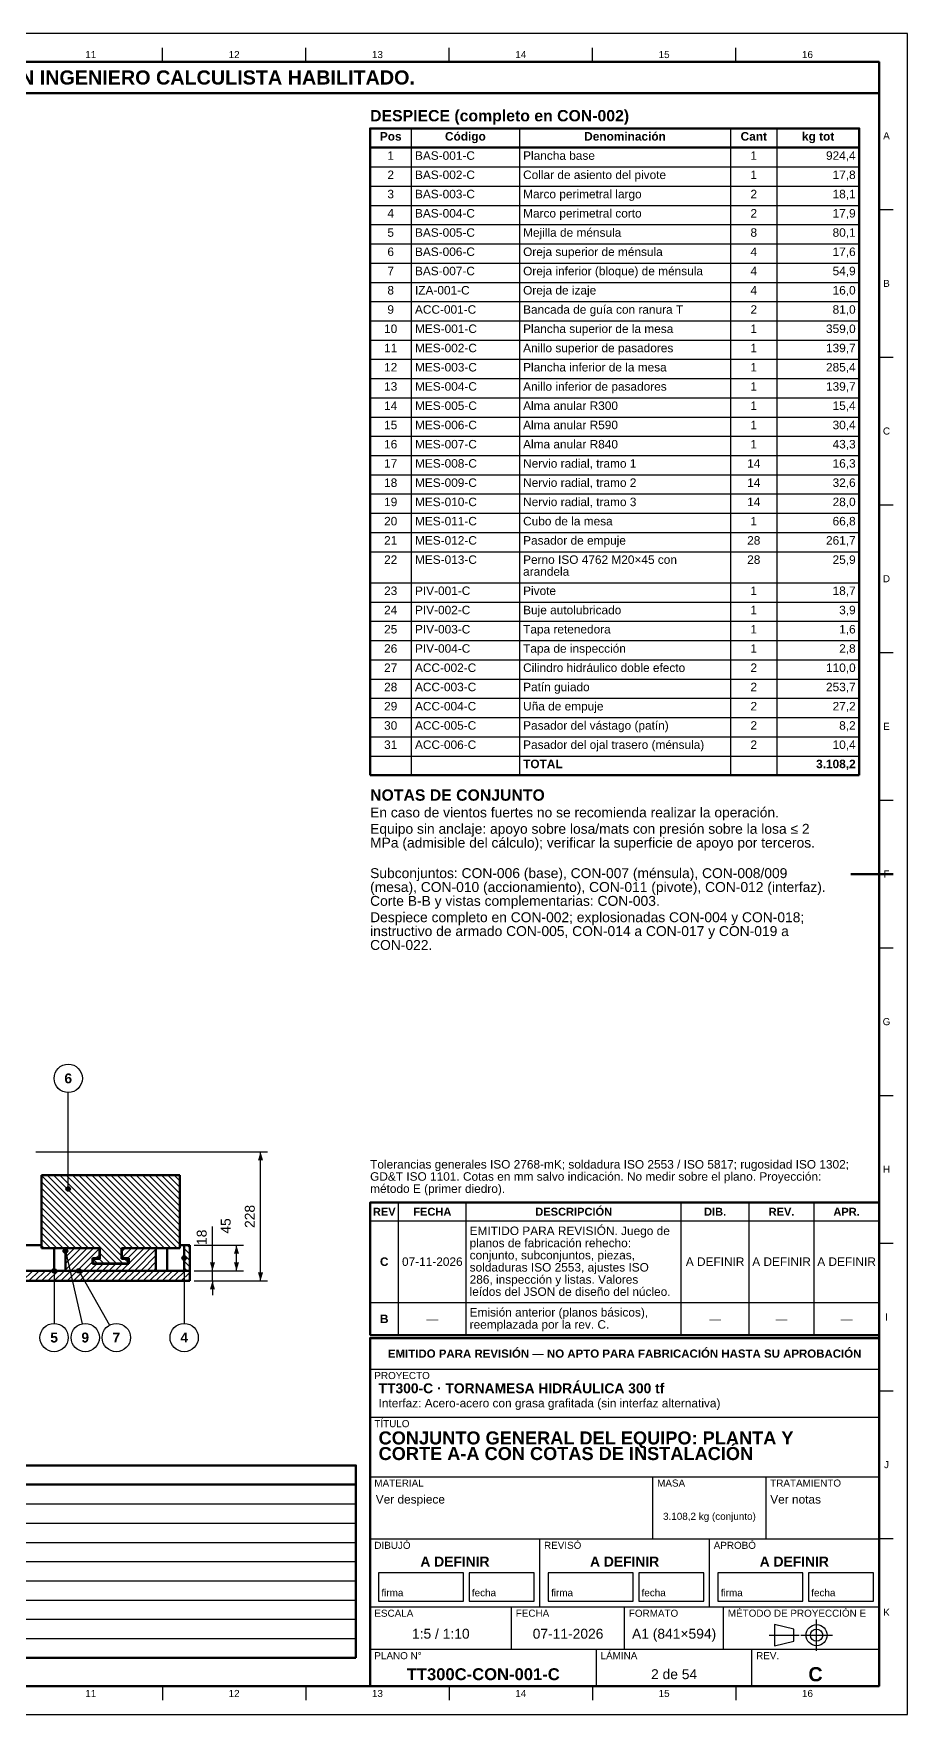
# Model space of a CAD drawing. Header units: millimetres. Extents: x 0 to 841, y 0 to 594.
# Drawn here: x 532 to 841, y 0 to 594 of the extents above; entities that cross this region are included whole.
import ezdxf
from ezdxf.enums import TextEntityAlignment as Align

# ---------------------------------------------------------------- set-up
doc = ezdxf.new("R2010")
doc.units = ezdxf.units.MM
doc.linetypes.add('EJE', pattern=[31, 20, -4, 3, -4])
for name, color, linetype, lineweight in [('ACH', 7, 'CONTINUOUS', 13), ('COTA', 7, 'CONTINUOUS', 25), ('EJE', 7, 'EJE', 25), ('FINA', 7, 'CONTINUOUS', 25), ('MARCO', 7, 'CONTINUOUS', 70), ('TXT', 7, 'CONTINUOUS', 25), ('VIS', 7, 'CONTINUOUS', 50)]:
    doc.layers.add(name, color=color, linetype=linetype, lineweight=lineweight)
doc.styles.add('STD', font='LiberationSans-Regular.ttf')
doc.styles.add('STDB', font='LiberationSans-Bold.ttf')

msp = doc.modelspace()

# ---------------------------------------------------------------- hatches: boundary and pattern name
at = {"layer": 'ACH'}
h = msp.add_hatch(dxfattribs=at)
h.set_pattern_fill('ANSI31', scale=0.5, angle=90)
h.paths.add_polyline_path([(565.45, 159.38), (553.05, 159.38), (553.05, 160.98), (555.45, 160.98), (555.45, 164.78), (534.75, 164.78), (534.75, 190.58), (583.75, 190.58), (583.75, 164.78), (563.05, 164.78), (563.05, 160.98), (565.45, 160.98)])
h = msp.add_hatch(color=7, dxfattribs=at)
h.dxf.hatch_style = 1
h.paths.add_polyline_path([(545.05, 185.68), (544.82, 186.24), (544.25, 186.48), (543.68, 186.24), (543.45, 185.68), (543.68, 185.11), (544.25, 184.88), (544.82, 185.11)])
h = msp.add_hatch(color=7, dxfattribs=at)
h.dxf.hatch_style = 1
h.paths.add_polyline_path([(544.05, 163.78), (543.82, 164.34), (543.25, 164.58), (542.68, 164.34), (542.45, 163.78), (542.68, 163.21), (543.25, 162.98), (543.82, 163.21)])
h = msp.add_hatch(dxfattribs=at)
h.set_pattern_fill('ANSI31', scale=0.5)
h.paths.add_polyline_path([(575.25, 156.78), (543.25, 156.78), (543.25, 164.78), (555.25, 164.78), (555.25, 161.18), (552.85, 161.18), (552.85, 159.18), (565.65, 159.18), (565.65, 161.18), (563.25, 161.18), (563.25, 164.78), (575.25, 164.78)])
h = msp.add_hatch(color=7, dxfattribs=at)
h.dxf.hatch_style = 1
h.paths.add_polyline_path([(586.05, 161.28), (585.82, 161.84), (585.25, 162.08), (584.68, 161.84), (584.45, 161.28), (584.68, 160.71), (585.25, 160.48), (585.82, 160.71)])
h = msp.add_hatch(dxfattribs=at)
h.set_pattern_fill('ANSI31', scale=0.5, angle=90)
h.paths.add_polyline_path([(587.25, 156.78), (585.25, 156.78), (585.25, 165.78), (587.25, 165.78)])
h = msp.add_hatch(dxfattribs=at)
h.set_pattern_fill('ANSI31', scale=0.5)
h.paths.add_polyline_path([(587.25, 153.18), (343.25, 153.18), (343.25, 156.78), (587.25, 156.78)])
h = msp.add_hatch(color=7, dxfattribs=at)
h.dxf.hatch_style = 1
h.paths.add_polyline_path([(540.05, 156.78), (539.82, 157.34), (539.25, 157.58), (538.68, 157.34), (538.45, 156.78), (538.68, 156.21), (539.25, 155.98), (539.82, 156.21)])
h = msp.add_hatch(color=7, dxfattribs=at)
h.dxf.hatch_style = 1
h.paths.add_polyline_path([(548.8, 156.78), (548.57, 157.34), (548, 157.58), (547.43, 157.34), (547.2, 156.78), (547.43, 156.21), (548, 155.98), (548.57, 156.21)])

# ---------------------------------------------------------------- linework, layer by layer
at = {"layer": 'COTA'}
for p, q in [((544.25, 185.68), (544.25, 219.78)), ((532.75, 198.78), (614.75, 198.78)), ((612.25, 153.18), (612.25, 198.78)), ((595.25, 156.78), (595.25, 172.44)), ((543.25, 163.78), (549.14, 138.05)), ((585.25, 161.28), (585.25, 138.18)), ((588.75, 165.78), (606.25, 165.78)), ((595.25, 156.78), (595.25, 161.78)), ((603.75, 156.78), (603.75, 165.78)), ((539.25, 156.78), (539.25, 138.18)), ((548, 156.78), (558.8, 137.54)), ((588.75, 156.78), (597.75, 156.78)), ((588.75, 156.78), (606.25, 156.78)), ((595.25, 153.18), (595.25, 156.78)), ((588.75, 153.18), (597.75, 153.18)), ((588.75, 153.18), (614.75, 153.18)), ((595.25, 153.18), (595.25, 148.18))]:
    msp.add_line(p, q, dxfattribs=at)
for centre in [(544.25, 185.68), (543.25, 163.78), (585.25, 161.28), (539.25, 156.78), (548, 156.78)]:
    msp.add_circle(centre, 0.8, dxfattribs=at)
for points in [[(612.25, 198.78), (611.35, 195.78), (613.15, 195.78)], [(603.75, 165.78), (602.85, 162.78), (604.65, 162.78)], [(595.25, 156.78), (596.15, 159.78), (594.35, 159.78)], [(603.75, 156.78), (604.65, 159.78), (602.85, 159.78)], [(612.25, 153.18), (613.15, 156.18), (611.35, 156.18)], [(595.25, 153.18), (594.35, 150.18), (596.15, 150.18)]]:
    msp.add_solid(points, dxfattribs=at)
at = {"layer": 'EJE'}
for p, q in [((808.88, 22.42), (808.88, 33.58)), ((792.14, 28), (802.68, 28)), ((803.3, 28), (814.46, 28))]:
    msp.add_line(p, q, dxfattribs=at)
at = {"layer": 'FINA'}
for p, q in [((577.56, 584), (577.56, 589)), ((628.25, 584), (628.25, 589)), ((678.94, 584), (678.94, 589)), ((729.62, 584), (729.62, 589)), ((780.31, 584), (780.31, 589)), ((665.57, 560.5), (665.57, 331.9)), ((703.81, 560.5), (703.81, 331.9)), ((778.47, 560.5), (778.47, 331.9)), ((794.86, 560.5), (794.86, 331.9)), ((651, 553.7), (824, 553.7)), ((651, 546.9), (824, 546.9)), ((651, 540.1), (824, 540.1)), ((651, 533.3), (824, 533.3)), ((831, 531.82), (836, 531.82)), ((651, 526.5), (824, 526.5)), ((651, 519.7), (824, 519.7)), ((651, 512.9), (824, 512.9)), ((651, 506.1), (824, 506.1)), ((651, 499.3), (824, 499.3)), ((651, 492.5), (824, 492.5)), ((651, 485.7), (824, 485.7)), ((651, 478.9), (824, 478.9)), ((831, 479.64), (836, 479.64)), ((651, 472.1), (824, 472.1)), ((651, 465.3), (824, 465.3)), ((651, 458.5), (824, 458.5)), ((651, 451.7), (824, 451.7)), ((651, 444.9), (824, 444.9)), ((651, 438.1), (824, 438.1)), ((651, 431.3), (824, 431.3)), ((651, 424.5), (824, 424.5)), ((831, 427.45), (836, 427.45)), ((651, 417.7), (824, 417.7)), ((651, 410.9), (824, 410.9)), ((651, 399.9), (824, 399.9)), ((651, 393.1), (824, 393.1)), ((651, 386.3), (824, 386.3)), ((651, 379.5), (824, 379.5)), ((831, 375.27), (836, 375.27)), ((651, 372.7), (824, 372.7)), ((651, 365.9), (824, 365.9)), ((651, 359.1), (824, 359.1)), ((651, 352.3), (824, 352.3)), ((651, 345.5), (824, 345.5)), ((651, 338.7), (824, 338.7)), ((831, 323.09), (836, 323.09)), ((831, 270.91), (836, 270.91)), ((831, 218.73), (836, 218.73)), ((661, 134), (661, 180.9)), ((685, 134), (685, 180.9)), ((761, 134), (761, 180.9)), ((785, 134), (785, 180.9)), ((808, 134), (808, 180.9)), ((651, 174.4), (831, 174.4)), ((831, 166.55), (836, 166.55)), ((651, 145.6), (831, 145.6)), ((651, 134), (831, 134)), ((651, 133), (831, 133)), ((651, 122), (831, 122)), ((831, 114.36), (836, 114.36)), ((651, 105), (831, 105)), ((651, 84), (831, 84)), ((751, 62), (751, 84)), ((791, 62), (791, 84)), ((25, 81.2), (646, 81.2)), ((25, 74.4), (646, 74.4)), ((25, 67.6), (646, 67.6)), ((25, 60.8), (646, 60.8)), ((651, 62), (831, 62)), ((711, 38), (711, 62)), ((771, 38), (771, 62)), ((831, 62.18), (836, 62.18)), ((25, 54), (646, 54)), ((25, 47.2), (646, 47.2)), ((25, 40.4), (646, 40.4)), ((651, 38), (831, 38)), ((701, 23), (701, 38)), ((741, 23), (741, 38)), ((776, 23), (776, 38)), ((25, 33.6), (646, 33.6)), ((25, 26.8), (646, 26.8)), ((651, 23), (831, 23)), ((731, 10), (731, 23)), ((786, 10), (786, 23)), ((577.56, 10), (577.56, 5)), ((628.25, 10), (628.25, 5)), ((678.94, 10), (678.94, 5)), ((729.62, 10), (729.62, 5)), ((780.31, 10), (780.31, 5))]:
    msp.add_line(p, q, dxfattribs=at)
for points in [[(0, 0), (841, 0), (841, 594), (0, 594)], [(654, 40), (684, 40), (684, 50), (654, 50)], [(686, 40), (709, 40), (709, 50), (686, 50)], [(714, 40), (744, 40), (744, 50), (714, 50)], [(746, 40), (769, 40), (769, 50), (746, 50)], [(774, 40), (804, 40), (804, 50), (774, 50)], [(806, 40), (829, 40), (829, 50), (806, 50)], [(794, 24.28), (800.82, 25.83), (800.82, 30.17), (794, 31.72)]]:
    msp.add_lwpolyline(points, close=True, dxfattribs=at)
for centre, radius in [((544.25, 224.78), 5), ((539.25, 133.18), 5), ((550.25, 133.18), 5), ((561.25, 133.18), 5), ((585.25, 133.18), 5), ((808.88, 28), 3.72), ((808.88, 28), 2.17)]:
    msp.add_circle(centre, radius, dxfattribs=at)
at = {"layer": 'MARCO'}
msp.add_line((836, 297), (821, 297), dxfattribs=at)
for points in [[(20, 10), (831, 10), (831, 584), (20, 584)], [(20, 573), (831, 573), (831, 584), (20, 584)], [(651, 134), (831, 134), (831, 180.9), (651, 180.9)], [(651, 10), (831, 10), (831, 133), (651, 133)]]:
    msp.add_lwpolyline(points, close=True, dxfattribs=at)
at = {"layer": 'VIS'}
for p, q in [((651, 560.5), (651, 331.9)), ((824, 560.5), (824, 331.9)), ((651, 331.9), (824, 331.9)), ((646, 88), (646, 20)), ((25, 20), (646, 20))]:
    msp.add_line(p, q, dxfattribs=at)
for points in [[(651, 553.7), (824, 553.7), (824, 560.5), (651, 560.5)], [(25, 81.2), (646, 81.2), (646, 88), (25, 88)]]:
    msp.add_lwpolyline(points, close=True, dxfattribs=at)
for points in [[(583.75, 190.58), (534.75, 190.58)], [(534.75, 164.78), (534.75, 190.58)], [(583.75, 164.78), (583.75, 190.58)], [(524.58, 165.78), (534.75, 165.78)], [(555.45, 164.78), (534.75, 164.78)], [(539.25, 156.78), (539.25, 164.78)], [(543.25, 156.78), (543.25, 164.78)], [(555.25, 164.78), (543.25, 164.78)], [(552.85, 159.18), (552.85, 161.18)], [(555.25, 161.18), (552.85, 161.18)], [(553.05, 159.38), (553.05, 160.98)], [(555.45, 160.98), (553.05, 160.98)], [(555.25, 161.18), (555.25, 164.78)], [(555.45, 160.98), (555.45, 164.78)], [(563.05, 160.98), (563.05, 164.78)], [(583.75, 164.78), (563.05, 164.78)], [(565.45, 160.98), (563.05, 160.98)], [(575.25, 164.78), (563.25, 164.78)], [(563.25, 161.18), (563.25, 164.78)], [(565.65, 161.18), (563.25, 161.18)], [(565.45, 159.38), (565.45, 160.98)], [(565.65, 159.18), (565.65, 161.18)], [(575.25, 156.78), (575.25, 164.78)], [(579.25, 156.78), (579.25, 164.78)], [(583.75, 165.78), (585.25, 165.78)], [(585.25, 156.78), (585.25, 165.78)], [(587.25, 165.78), (585.25, 165.78)], [(587.25, 156.78), (587.25, 165.78)], [(587.25, 156.78), (343.25, 156.78)], [(575.25, 156.78), (543.25, 156.78)], [(565.65, 159.18), (552.85, 159.18)], [(565.45, 159.38), (553.05, 159.38)], [(587.25, 156.78), (585.25, 156.78)], [(587.25, 153.18), (587.25, 156.78)], [(587.25, 153.18), (343.25, 153.18)]]:
    msp.add_lwpolyline(points, dxfattribs=at)

# ---------------------------------------------------------------- texts
at = {"layer": 'TXT'}
for s, height, style, p in [('ESTOS PLANOS NO SON VÁLIDOS PARA FABRICACIÓN HASTA SU REVISIÓN Y APROBACIÓN POR UN INGENIERO CALCULISTA HABILITADO.', 5, 'STDB', (425.5, 578.5)), ('11', 2.5, 'STD', (552.22, 586.6)), ('12', 2.5, 'STD', (602.91, 586.6)), ('13', 2.5, 'STD', (653.59, 586.6)), ('14', 2.5, 'STD', (704.28, 586.6)), ('15', 2.5, 'STD', (754.97, 586.6)), ('16', 2.5, 'STD', (805.66, 586.6)), ('Pos', 3, 'STDB', (658.28, 557.7)), ('Código', 3, 'STDB', (684.69, 557.7)), ('Denominación', 3, 'STDB', (741.14, 557.7)), ('Cant', 3, 'STDB', (786.67, 557.7)), ('kg tot', 3, 'STDB', (809.43, 557.7)), ('A', 2.5, 'STD', (833.6, 557.91)), ('1', 3, 'STD', (658.28, 550.9)), ('1', 3, 'STD', (786.67, 550.9)), ('2', 3, 'STD', (658.28, 544.1)), ('1', 3, 'STD', (786.67, 544.1)), ('3', 3, 'STD', (658.28, 537.3)), ('2', 3, 'STD', (786.67, 537.3)), ('4', 3, 'STD', (658.28, 530.5)), ('2', 3, 'STD', (786.67, 530.5)), ('5', 3, 'STD', (658.28, 523.7)), ('8', 3, 'STD', (786.67, 523.7)), ('6', 3, 'STD', (658.28, 516.9)), ('4', 3, 'STD', (786.67, 516.9)), ('7', 3, 'STD', (658.28, 510.1)), ('4', 3, 'STD', (786.67, 510.1)), ('B', 2.5, 'STD', (833.6, 505.73)), ('8', 3, 'STD', (658.28, 503.3)), ('4', 3, 'STD', (786.67, 503.3)), ('9', 3, 'STD', (658.28, 496.5)), ('2', 3, 'STD', (786.67, 496.5)), ('10', 3, 'STD', (658.28, 489.7)), ('1', 3, 'STD', (786.67, 489.7)), ('11', 3, 'STD', (658.28, 482.9)), ('1', 3, 'STD', (786.67, 482.9)), ('12', 3, 'STD', (658.28, 476.1)), ('1', 3, 'STD', (786.67, 476.1)), ('13', 3, 'STD', (658.28, 469.3)), ('1', 3, 'STD', (786.67, 469.3)), ('14', 3, 'STD', (658.28, 462.5)), ('1', 3, 'STD', (786.67, 462.5)), ('15', 3, 'STD', (658.28, 455.7)), ('1', 3, 'STD', (786.67, 455.7)), ('C', 2.5, 'STD', (833.6, 453.55)), ('16', 3, 'STD', (658.28, 448.9)), ('1', 3, 'STD', (786.67, 448.9)), ('17', 3, 'STD', (658.28, 442.1)), ('14', 3, 'STD', (786.67, 442.1)), ('18', 3, 'STD', (658.28, 435.3)), ('14', 3, 'STD', (786.67, 435.3)), ('19', 3, 'STD', (658.28, 428.5)), ('14', 3, 'STD', (786.67, 428.5)), ('20', 3, 'STD', (658.28, 421.7)), ('1', 3, 'STD', (786.67, 421.7)), ('21', 3, 'STD', (658.28, 414.9)), ('28', 3, 'STD', (786.67, 414.9)), ('22', 3, 'STD', (658.28, 408.1)), ('28', 3, 'STD', (786.67, 408.1)), ('23', 3, 'STD', (658.28, 397.1)), ('1', 3, 'STD', (786.67, 397.1)), ('D', 2.5, 'STD', (833.6, 401.36)), ('24', 3, 'STD', (658.28, 390.3)), ('1', 3, 'STD', (786.67, 390.3)), ('25', 3, 'STD', (658.28, 383.5)), ('1', 3, 'STD', (786.67, 383.5)), ('26', 3, 'STD', (658.28, 376.7)), ('1', 3, 'STD', (786.67, 376.7)), ('27', 3, 'STD', (658.28, 369.9)), ('2', 3, 'STD', (786.67, 369.9)), ('28', 3, 'STD', (658.28, 363.1)), ('2', 3, 'STD', (786.67, 363.1)), ('29', 3, 'STD', (658.28, 356.3)), ('2', 3, 'STD', (786.67, 356.3)), ('30', 3, 'STD', (658.28, 349.5)), ('2', 3, 'STD', (786.67, 349.5)), ('E', 2.5, 'STD', (833.6, 349.18)), ('31', 3, 'STD', (658.28, 342.7)), ('2', 3, 'STD', (786.67, 342.7)), ('F', 2.5, 'STD', (833.6, 297)), ('G', 2.5, 'STD', (833.6, 244.82)), ('6', 3.5, 'STDB', (544.25, 224.78)), ('H', 2.5, 'STD', (833.6, 192.64)), ('REV', 2.8, 'STDB', (656, 177.65)), ('FECHA', 2.8, 'STDB', (673, 177.65)), ('DESCRIPCIÓN', 2.8, 'STDB', (723, 177.65)), ('DIB.', 2.8, 'STDB', (773, 177.65)), ('REV.', 2.8, 'STDB', (796.5, 177.65)), ('APR.', 2.8, 'STDB', (819.5, 177.65)), ('C', 3, 'STDB', (656, 160)), ('07-11-2026', 3, 'STD', (673, 160)), ('A DEFINIR', 3, 'STD', (773, 160)), ('A DEFINIR', 3, 'STD', (796.5, 160)), ('A DEFINIR', 3, 'STD', (819.5, 160)), ('B', 3, 'STDB', (656, 139.8)), ('—', 3, 'STD', (673, 139.8)), ('—', 3, 'STD', (773, 139.8)), ('—', 3, 'STD', (796.5, 139.8)), ('—', 3, 'STD', (819.5, 139.8)), ('I', 2.5, 'STD', (833.6, 140.45)), ('5', 3.5, 'STDB', (539.25, 133.18)), ('9', 3.5, 'STDB', (550.25, 133.18)), ('7', 3.5, 'STDB', (561.25, 133.18)), ('4', 3.5, 'STDB', (585.25, 133.18)), ('EMITIDO PARA REVISIÓN — NO APTO PARA FABRICACIÓN HASTA SU APROBACIÓN', 2.9, 'STDB', (741, 127.5)), ('J', 2.5, 'STD', (833.6, 88.27)), ('3.108,2 kg (conjunto)', 2.5, 'STD', (771, 70)), ('A DEFINIR', 3.5, 'STDB', (681, 54)), ('A DEFINIR', 3.5, 'STDB', (741, 54)), ('A DEFINIR', 3.5, 'STDB', (801, 54)), ('K', 2.5, 'STD', (833.6, 36.09)), ('1:5 / 1:10', 3.5, 'STD', (676, 28.5)), ('07-11-2026', 3.5, 'STD', (721, 28.5)), ('A1 (841×594)', 3.5, 'STD', (758.5, 28.5)), ('TT300C-CON-001-C', 4.2, 'STDB', (691, 14.2)), ('2 de 54', 3.5, 'STD', (758.5, 14.2)), ('C', 5, 'STDB', (808.5, 14.2)), ('11', 2.5, 'STD', (552.22, 7.4)), ('12', 2.5, 'STD', (602.91, 7.4)), ('13', 2.5, 'STD', (653.59, 7.4)), ('14', 2.5, 'STD', (704.28, 7.4)), ('15', 2.5, 'STD', (754.97, 7.4)), ('16', 2.5, 'STD', (805.66, 7.4))]:
    msp.add_text(s, height=height, dxfattribs=dict(at, style=style)).set_placement(p, align=Align.MIDDLE_CENTER)
for s, height, style, p in [('DESPIECE (completo en CON-002)', 4, 'STDB', (651, 567)), ('NOTAS DE CONJUNTO', 4, 'STDB', (651, 326.9)), ('En caso de vientos fuertes no se recomienda realizar la operación.', 3.5, 'STD', (651, 320.5)), ('Equipo sin anclaje: apoyo sobre losa/mats con presión sobre la losa ≤ 2', 3.5, 'STD', (651, 314.72)), ('MPa (admisible del cálculo); verificar la superficie de apoyo por terceros.', 3.5, 'STD', (651, 309.82)), ('Subconjuntos: CON-006 (base), CON-007 (ménsula), CON-008/009', 3.5, 'STD', (651, 299.05)), ('(mesa), CON-010 (accionamiento), CON-011 (pivote), CON-012 (interfaz).', 3.5, 'STD', (651, 294.15)), ('Corte B-B y vistas complementarias: CON-003.', 3.5, 'STD', (651, 289.25)), ('Despiece completo en CON-002; explosionadas CON-004 y CON-018;', 3.5, 'STD', (651, 283.47)), ('CON-022.', 3.5, 'STD', (651, 273.67)), ('instructivo de armado CON-005, CON-014 a CON-017 y CON-019 a', 3.5, 'STD', (651, 278.57)), ('EMITIDO PARA REVISIÓN. Juego de', 3, 'STD', (686.2, 172.4)), ('planos de fabricación rehecho:', 3, 'STD', (686.2, 168.1)), ('conjunto, subconjuntos, piezas,', 3, 'STD', (686.2, 163.8)), ('soldaduras ISO 2553, ajustes ISO', 3, 'STD', (686.2, 159.5)), ('286, inspección y listas. Valores', 3, 'STD', (686.2, 155.2)), ('leídos del JSON de diseño del núcleo.', 3, 'STD', (686.2, 150.9)), ('Emisión anterior (planos básicos),', 3, 'STD', (686.2, 143.6)), ('reemplazada por la rev. C.', 3, 'STD', (686.2, 139.3)), ('PROYECTO', 2.5, 'STD', (652.5, 121)), ('TT300-C · TORNAMESA HIDRÁULICA 300 tf', 3.5, 'STDB', (654, 117)), ('Interfaz: Acero-acero con grasa grafitada (sin interfaz alternativa)', 3, 'STD', (654, 111.5)), ('TÍTULO', 2.5, 'STD', (652.5, 104)), ('CONJUNTO GENERAL DEL EQUIPO: PLANTA Y', 4.6, 'STDB', (654, 100)), ('CORTE A-A CON COTAS DE INSTALACIÓN', 4.6, 'STDB', (654, 94.48)), ('MATERIAL', 2.5, 'STD', (652.5, 83)), ('Ver despiece', 3, 'STD', (653, 77.5)), ('MASA', 2.5, 'STD', (752.5, 83)), ('Ver notas', 3, 'STD', (792.5, 77.5)), ('TRATAMIENTO', 2.5, 'STD', (792.5, 83)), ('DIBUJÓ', 2.5, 'STD', (652.5, 61)), ('REVISÓ', 2.5, 'STD', (712.5, 61)), ('APROBÓ', 2.5, 'STD', (772.5, 61)), ('ESCALA', 2.5, 'STD', (652.5, 37)), ('FECHA', 2.5, 'STD', (702.5, 37)), ('FORMATO', 2.5, 'STD', (742.5, 37)), ('MÉTODO DE PROYECCIÓN E', 2.5, 'STD', (777.5, 37)), ('PLANO N°', 2.5, 'STD', (652.5, 22)), ('LÁMINA', 2.5, 'STD', (732.5, 22)), ('REV.', 2.5, 'STD', (787.5, 22))]:
    msp.add_text(s, height=height, dxfattribs=dict(at, style=style)).set_placement(p, align=Align.TOP_LEFT)
for s, style, p in [('BAS-001-C', 'STD', (666.87, 550.9)), ('Plancha base', 'STD', (705.11, 550.9)), ('BAS-002-C', 'STD', (666.87, 544.1)), ('Collar de asiento del pivote', 'STD', (705.11, 544.1)), ('BAS-003-C', 'STD', (666.87, 537.3)), ('Marco perimetral largo', 'STD', (705.11, 537.3)), ('BAS-004-C', 'STD', (666.87, 530.5)), ('Marco perimetral corto', 'STD', (705.11, 530.5)), ('BAS-005-C', 'STD', (666.87, 523.7)), ('Mejilla de ménsula', 'STD', (705.11, 523.7)), ('BAS-006-C', 'STD', (666.87, 516.9)), ('Oreja superior de ménsula', 'STD', (705.11, 516.9)), ('BAS-007-C', 'STD', (666.87, 510.1)), ('Oreja inferior (bloque) de ménsula', 'STD', (705.11, 510.1)), ('Oreja de izaje', 'STD', (705.11, 503.3)), ('IZA-001-C', 'STD', (666.87, 503.3)), ('ACC-001-C', 'STD', (666.87, 496.5)), ('Bancada de guía con ranura T', 'STD', (705.11, 496.5)), ('MES-001-C', 'STD', (666.87, 489.7)), ('Plancha superior de la mesa', 'STD', (705.11, 489.7)), ('MES-002-C', 'STD', (666.87, 482.9)), ('Anillo superior de pasadores', 'STD', (705.11, 482.9)), ('MES-003-C', 'STD', (666.87, 476.1)), ('Plancha inferior de la mesa', 'STD', (705.11, 476.1)), ('MES-004-C', 'STD', (666.87, 469.3)), ('Anillo inferior de pasadores', 'STD', (705.11, 469.3)), ('MES-005-C', 'STD', (666.87, 462.5)), ('Alma anular R300', 'STD', (705.11, 462.5)), ('MES-006-C', 'STD', (666.87, 455.7)), ('Alma anular R590', 'STD', (705.11, 455.7)), ('MES-007-C', 'STD', (666.87, 448.9)), ('Alma anular R840', 'STD', (705.11, 448.9)), ('MES-008-C', 'STD', (666.87, 442.1)), ('Nervio radial, tramo 1', 'STD', (705.11, 442.1)), ('MES-009-C', 'STD', (666.87, 435.3)), ('Nervio radial, tramo 2', 'STD', (705.11, 435.3)), ('MES-010-C', 'STD', (666.87, 428.5)), ('Nervio radial, tramo 3', 'STD', (705.11, 428.5)), ('MES-011-C', 'STD', (666.87, 421.7)), ('Cubo de la mesa', 'STD', (705.11, 421.7)), ('MES-012-C', 'STD', (666.87, 414.9)), ('Pasador de empuje', 'STD', (705.11, 414.9)), ('MES-013-C', 'STD', (666.87, 408.1)), ('arandela', 'STD', (705.11, 403.9)), ('Perno ISO 4762 M20×45 con', 'STD', (705.11, 408.1)), ('PIV-001-C', 'STD', (666.87, 397.1)), ('Pivote', 'STD', (705.11, 397.1)), ('PIV-002-C', 'STD', (666.87, 390.3)), ('Buje autolubricado', 'STD', (705.11, 390.3)), ('PIV-003-C', 'STD', (666.87, 383.5)), ('Tapa retenedora', 'STD', (705.11, 383.5)), ('PIV-004-C', 'STD', (666.87, 376.7)), ('Tapa de inspección', 'STD', (705.11, 376.7)), ('ACC-002-C', 'STD', (666.87, 369.9)), ('Cilindro hidráulico doble efecto', 'STD', (705.11, 369.9)), ('ACC-003-C', 'STD', (666.87, 363.1)), ('Patín guiado', 'STD', (705.11, 363.1)), ('ACC-004-C', 'STD', (666.87, 356.3)), ('Uña de empuje', 'STD', (705.11, 356.3)), ('ACC-005-C', 'STD', (666.87, 349.5)), ('Pasador del vástago (patín)', 'STD', (705.11, 349.5)), ('ACC-006-C', 'STD', (666.87, 342.7)), ('Pasador del ojal trasero (ménsula)', 'STD', (705.11, 342.7)), ('TOTAL', 'STDB', (705.11, 335.9))]:
    msp.add_text(s, height=3, dxfattribs=dict(at, style=style)).set_placement(p, align=Align.MIDDLE_LEFT)
for s, style, p in [('924,4', 'STD', (822.7, 550.9)), ('17,8', 'STD', (822.7, 544.1)), ('18,1', 'STD', (822.7, 537.3)), ('17,9', 'STD', (822.7, 530.5)), ('80,1', 'STD', (822.7, 523.7)), ('17,6', 'STD', (822.7, 516.9)), ('54,9', 'STD', (822.7, 510.1)), ('16,0', 'STD', (822.7, 503.3)), ('81,0', 'STD', (822.7, 496.5)), ('359,0', 'STD', (822.7, 489.7)), ('139,7', 'STD', (822.7, 482.9)), ('285,4', 'STD', (822.7, 476.1)), ('139,7', 'STD', (822.7, 469.3)), ('15,4', 'STD', (822.7, 462.5)), ('30,4', 'STD', (822.7, 455.7)), ('43,3', 'STD', (822.7, 448.9)), ('16,3', 'STD', (822.7, 442.1)), ('32,6', 'STD', (822.7, 435.3)), ('28,0', 'STD', (822.7, 428.5)), ('66,8', 'STD', (822.7, 421.7)), ('261,7', 'STD', (822.7, 414.9)), ('25,9', 'STD', (822.7, 408.1)), ('18,7', 'STD', (822.7, 397.1)), ('3,9', 'STD', (822.7, 390.3)), ('1,6', 'STD', (822.7, 383.5)), ('2,8', 'STD', (822.7, 376.7)), ('110,0', 'STD', (822.7, 369.9)), ('253,7', 'STD', (822.7, 363.1)), ('27,2', 'STD', (822.7, 356.3)), ('8,2', 'STD', (822.7, 349.5)), ('10,4', 'STD', (822.7, 342.7)), ('3.108,2', 'STDB', (822.7, 335.9))]:
    msp.add_text(s, height=3, dxfattribs=dict(at, style=style)).set_placement(p, align=Align.MIDDLE_RIGHT)
at = {"layer": 'TXT', "style": 'STD'}
for s, height, p in [('Tolerancias generales ISO 2768-mK; soldadura ISO 2553 / ISO 5817; rugosidad ISO 1302;', 3, (651, 192)), ('GD&T ISO 1101. Cotas en mm salvo indicación. No medir sobre el plano. Proyección:', 3, (651, 187.7)), ('método E (primer diedro).', 3, (651, 183.4)), ('firma', 2.5, (655, 41)), ('fecha', 2.5, (687, 41)), ('firma', 2.5, (715, 41)), ('fecha', 2.5, (747, 41)), ('firma', 2.5, (775, 41)), ('fecha', 2.5, (807, 41))]:
    msp.add_text(s, height=height, dxfattribs=at).set_placement(p, align=Align.BOTTOM_LEFT)
for s, p in [('228', (611.25, 175.98)), ('45', (602.75, 172.61)), ('18', (594.25, 168.61))]:
    msp.add_text(s, height=3.5, rotation=90, dxfattribs=at).set_placement(p, align=Align.BOTTOM_CENTER)

doc.saveas('drawing.dxf')
